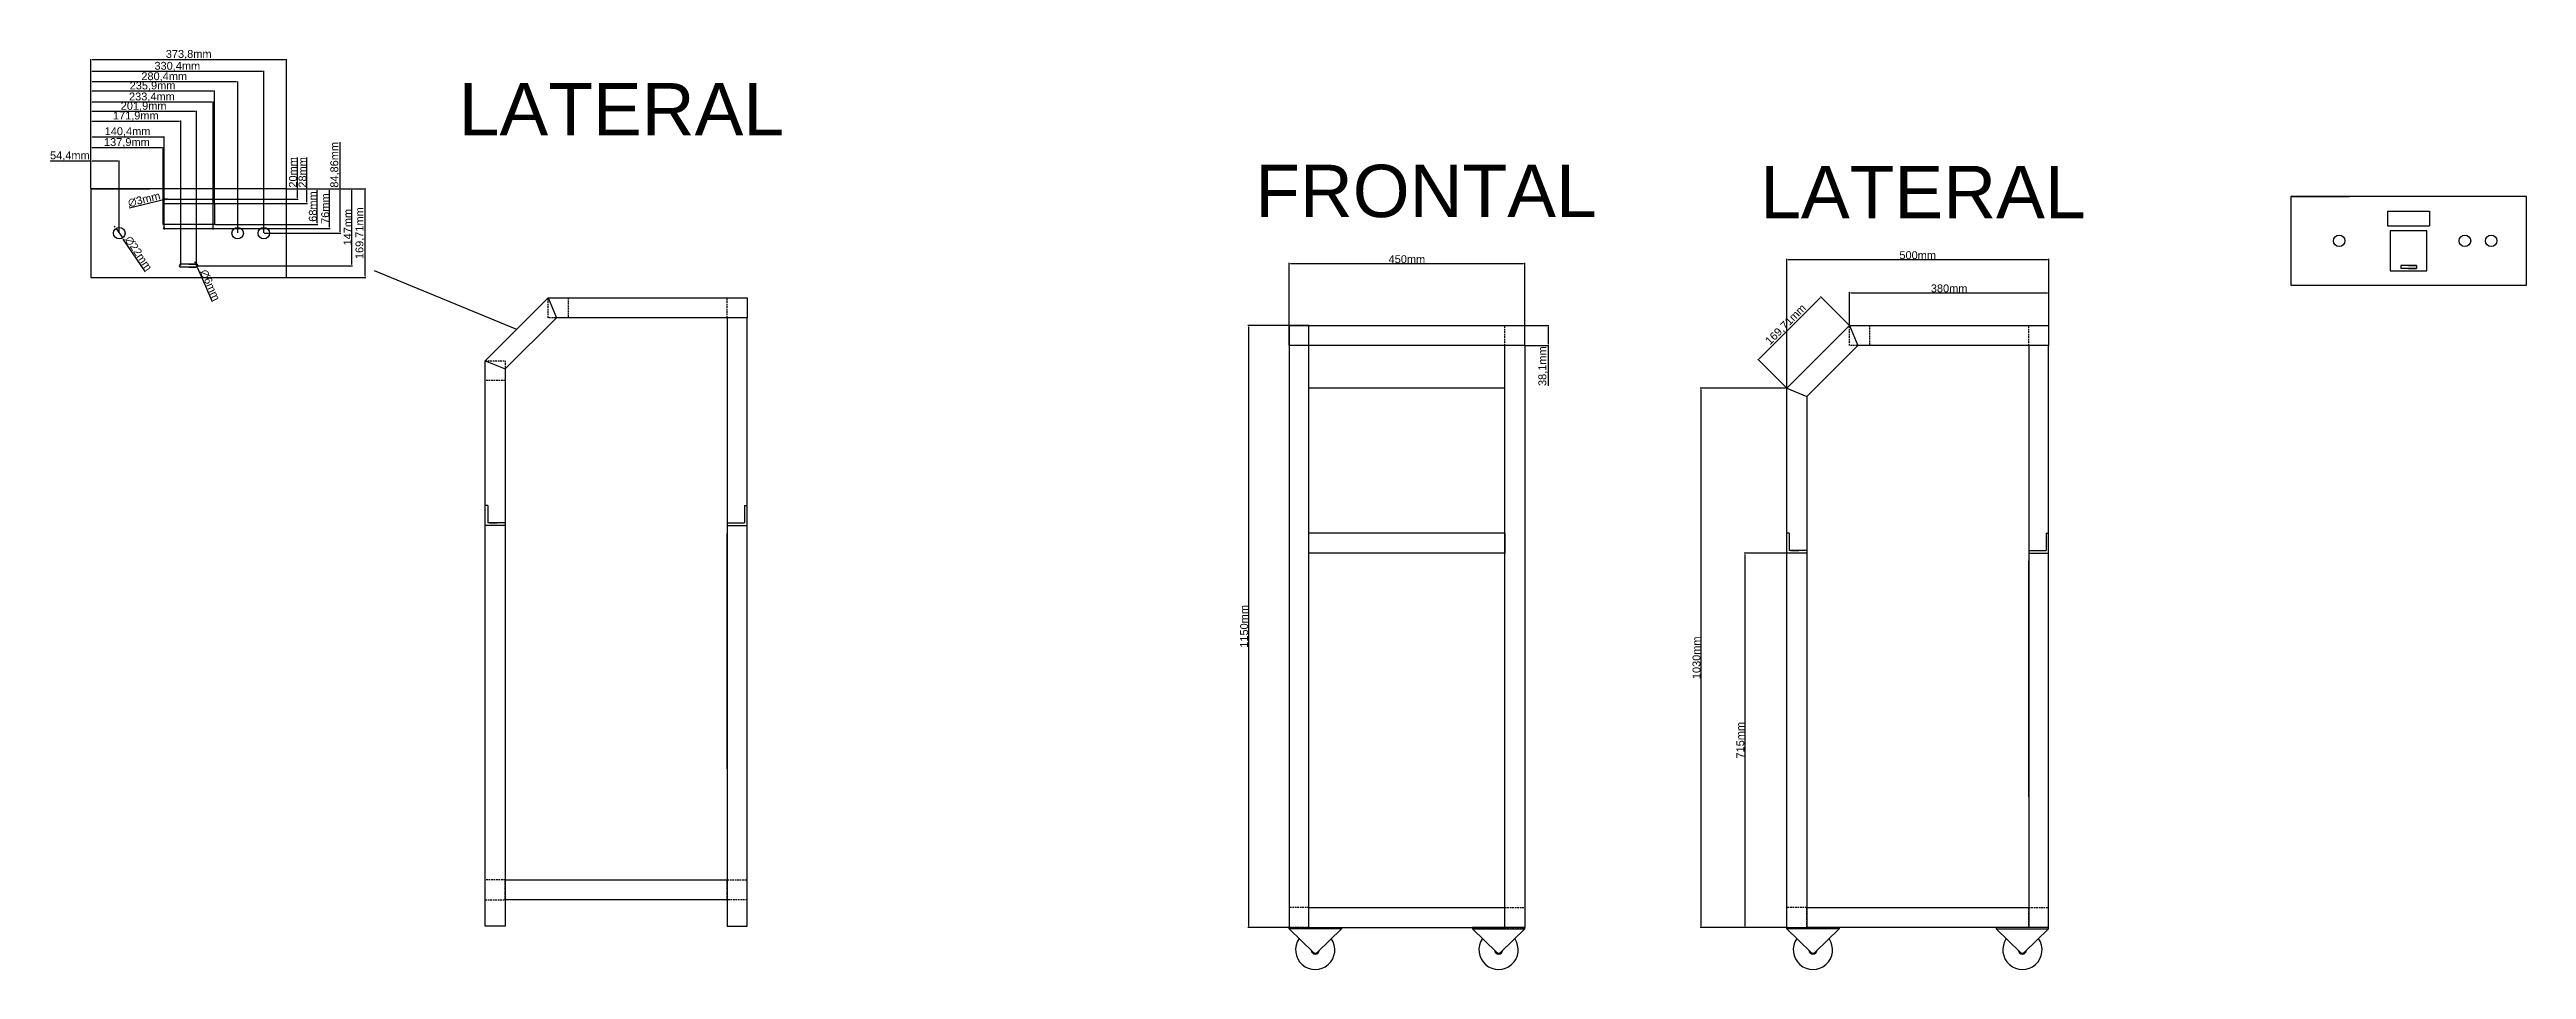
# Model space of a CAD drawing. Header units: centimetres. Extents: x 6534 to 31506, y 42826 to 109107.
# Drawn here: x 6534 to 11262, y 46654 to 48412 of the extents above; entities that cross this region are included whole.
import ezdxf

# ---------------------------------------------------------------- set-up
doc = ezdxf.new("R2010")
doc.units = ezdxf.units.CM
doc.header["$LTSCALE"] = 0.5
doc.linetypes.add('DASHED2', pattern=[9.525, 6.35, -3.175])
doc.styles.get("Standard").update_dxf_attribs({"font": 'arial.ttf'})
doc.dimstyles.new('ISO-25', dxfattribs={"dimtxt": 15, "dimasz": 2.5, "dimexe": 1.25, "dimexo": 0.625, "dimtad": 1, "dimtxsty": 'Standard', "dimcen": 2.5, "dimclrd": 1, "dimclre": 1, "dimadec": 0, "dimazin": 0, "dimtfac": 1, "dimtmove": 0, "dimatfit": 3, "dimfxl": 1, "dimarcsym": 0})

# ---------------------------------------------------------------- blocks, each defined once
blk = doc.blocks.new('*D152')
at = {"color": 1, "lineweight": -2, "transparency": 16777216}
for p, q in [((8899.1, 47884.9), (8821.1, 47884.9)), ((8822.3, 47882.4), (8822.3, 46737.4)), ((8899.1, 46734.9), (8821.1, 46734.9))]:
    blk.add_line(p, q, dxfattribs=at)
at = {"color": 1, "transparency": 16777216}
for points in [[(8821.9, 47882.4), (8822.8, 47882.4), (8822.3, 47884.9)], [(8821.9, 46737.4), (8822.8, 46737.4), (8822.3, 46734.9)]]:
    blk.add_solid(points, dxfattribs=at)
at = {"layer": 'Defpoints', "color": 0, "transparency": 16777216}
for p in [(8899.8, 47884.9), (8822.3, 46734.9), (8899.8, 46734.9)]:
    blk.add_point(p, dxfattribs=at)
at = {"color": 0, "transparency": 16777216, "insert": (8814.1, 47309.9), "char_height": 15, "attachment_point": 5, "rotation": 90}
blk.add_mtext('1150mm', dxfattribs=at)
blk = doc.blocks.new('*D153')
at = {"color": 1, "lineweight": -2, "transparency": 16777216}
for p, q in [((8899.8, 47885.5), (8899.8, 48004.3)), ((8902.3, 48003.1), (9347.3, 48003.1)), ((9349.8, 47885.5), (9349.8, 48004.3))]:
    blk.add_line(p, q, dxfattribs=at)
at = {"color": 1, "transparency": 16777216}
for points in [[(8902.3, 48003.5), (8902.3, 48002.7), (8899.8, 48003.1)], [(9347.3, 48003.5), (9347.3, 48002.7), (9349.8, 48003.1)]]:
    blk.add_solid(points, dxfattribs=at)
at = {"layer": 'Defpoints', "color": 0, "transparency": 16777216}
for p in [(9349.8, 48003.1), (8899.8, 47884.9), (9349.8, 47884.9)]:
    blk.add_point(p, dxfattribs=at)
at = {"color": 0, "transparency": 16777216, "insert": (9124.8, 48011.4), "char_height": 15, "attachment_point": 5}
blk.add_mtext('450mm', dxfattribs=at)
blk = doc.blocks.new('*D154')
at = {"color": 1, "lineweight": -2, "transparency": 16777216}
for p, q in [((9849.8, 47765.5), (9849.8, 48012)), ((9852.3, 48010.8), (10347.3, 48010.8)), ((10349.8, 47885.5), (10349.8, 48012))]:
    blk.add_line(p, q, dxfattribs=at)
at = {"color": 1, "transparency": 16777216}
for points in [[(9852.3, 48011.2), (9852.3, 48010.3), (9849.8, 48010.8)], [(10347.3, 48011.2), (10347.3, 48010.3), (10349.8, 48010.8)]]:
    blk.add_solid(points, dxfattribs=at)
at = {"layer": 'Defpoints', "color": 0, "transparency": 16777216}
for p in [(10349.8, 48010.8), (10349.8, 47884.9), (9849.8, 47764.9)]:
    blk.add_point(p, dxfattribs=at)
at = {"color": 0, "transparency": 16777216, "insert": (10099.8, 48019), "char_height": 15, "attachment_point": 5}
blk.add_mtext('500mm', dxfattribs=at)
blk = doc.blocks.new('*D157')
at = {"color": 1, "lineweight": -2, "transparency": 16777216}
for p, q in [((9350.4, 47884.9), (9395.6, 47884.9)), ((9350.4, 47846.8), (9395.6, 47846.8)), ((9394.4, 47882.4), (9394.4, 47849.3)), ((9394.4, 47846.8), (9394.4, 47769.6))]:
    blk.add_line(p, q, dxfattribs=at)
at = {"color": 1, "transparency": 16777216}
for points in [[(9394, 47882.4), (9394.8, 47882.4), (9394.4, 47884.9)], [(9394, 47849.3), (9394.8, 47849.3), (9394.4, 47846.8)]]:
    blk.add_solid(points, dxfattribs=at)
at = {"layer": 'Defpoints', "color": 0, "transparency": 16777216}
for p in [(9349.8, 47884.9), (9349.8, 47846.8), (9394.4, 47846.8)]:
    blk.add_point(p, dxfattribs=at)
at = {"color": 0, "transparency": 16777216, "insert": (9384.7, 47807), "char_height": 15, "attachment_point": 5, "rotation": 90}
blk.add_mtext('38,1mm', dxfattribs=at)
blk = doc.blocks.new('*D158')
at = {"color": 1, "lineweight": -2, "transparency": 16777216}
for p, q in [((9849.1, 47449.9), (9768.4, 47449.9)), ((9769.6, 47447.4), (9769.6, 46737.4)), ((9849.1, 46734.9), (9768.4, 46734.9))]:
    blk.add_line(p, q, dxfattribs=at)
at = {"color": 1, "transparency": 16777216}
for points in [[(9769.2, 47447.4), (9770, 47447.4), (9769.6, 47449.9)], [(9769.2, 46737.4), (9770, 46737.4), (9769.6, 46734.9)]]:
    blk.add_solid(points, dxfattribs=at)
at = {"layer": 'Defpoints', "color": 0, "transparency": 16777216}
for p in [(9849.8, 47449.9), (9769.6, 46734.9), (9849.8, 46734.9)]:
    blk.add_point(p, dxfattribs=at)
at = {"color": 0, "transparency": 16777216, "insert": (9761.3, 47092.4), "char_height": 15, "attachment_point": 5, "rotation": 90}
blk.add_mtext('715mm', dxfattribs=at)
blk = doc.blocks.new('*D200')
at = {"color": 1, "lineweight": -2, "transparency": 16777216}
for p, q in [((9849.1, 47764.9), (9684.6, 47764.9)), ((9685.9, 47762.4), (9685.9, 46737.4)), ((9849.1, 46734.9), (9684.6, 46734.9))]:
    blk.add_line(p, q, dxfattribs=at)
at = {"color": 1, "transparency": 16777216}
for points in [[(9685.5, 47762.4), (9686.3, 47762.4), (9685.9, 47764.9)], [(9685.5, 46737.4), (9686.3, 46737.4), (9685.9, 46734.9)]]:
    blk.add_solid(points, dxfattribs=at)
at = {"layer": 'Defpoints', "color": 0, "transparency": 16777216}
for p in [(9849.8, 47764.9), (9685.9, 46734.9), (9849.8, 46734.9)]:
    blk.add_point(p, dxfattribs=at)
at = {"color": 0, "transparency": 16777216, "insert": (9677.6, 47249.9), "char_height": 15, "attachment_point": 5, "rotation": 90}
blk.add_mtext('1030mm', dxfattribs=at)
blk = doc.blocks.new('*D201')
at = {"color": 1, "lineweight": -2, "transparency": 16777216}
for p, q in [((9969.8, 47885.5), (9969.8, 47948.6)), ((9972.3, 47947.3), (10347.3, 47947.3)), ((10349.8, 47885.5), (10349.8, 47948.6))]:
    blk.add_line(p, q, dxfattribs=at)
at = {"color": 1, "transparency": 16777216}
for points in [[(9972.3, 47947.7), (9972.3, 47946.9), (9969.8, 47947.3)], [(10347.3, 47947.7), (10347.3, 47946.9), (10349.8, 47947.3)]]:
    blk.add_solid(points, dxfattribs=at)
at = {"layer": 'Defpoints', "color": 0, "transparency": 16777216}
for p in [(10349.8, 47947.3), (9969.8, 47884.9), (10349.8, 47884.9)]:
    blk.add_point(p, dxfattribs=at)
at = {"color": 0, "transparency": 16777216, "insert": (10159.8, 47955.6), "char_height": 15, "attachment_point": 5}
blk.add_mtext('380mm', dxfattribs=at)
blk = doc.blocks.new('*D202')
at = {"color": 1, "lineweight": -2, "transparency": 16777216}
for p, q in [((9797.1, 47821.1), (9913.6, 47937.5)), ((9969.3, 47885.4), (9914.5, 47940.2)), ((9849.3, 47765.4), (9794.5, 47820.2))]:
    blk.add_line(p, q, dxfattribs=at)
at = {"color": 1, "transparency": 16777216}
for points in [[(9913.3, 47937.8), (9913.9, 47937.2), (9915.4, 47939.3)], [(9796.9, 47821.4), (9797.4, 47820.8), (9795.4, 47819.3)]]:
    blk.add_solid(points, dxfattribs=at)
at = {"layer": 'Defpoints', "color": 0, "transparency": 16777216}
for p in [(9915.4, 47939.3), (9969.8, 47884.9), (9849.8, 47764.9)]:
    blk.add_point(p, dxfattribs=at)
at = {"color": 0, "transparency": 16777216, "insert": (9848.6, 47886.1), "char_height": 15, "attachment_point": 5, "rotation": 45}
blk.add_mtext('169,71mm', dxfattribs=at)
blk = doc.blocks.new('*D403')
at = {"color": 1, "lineweight": -2, "transparency": 16777216}
for p, q in [((6612.6, 48198.8), (6535.4, 48198.8)), ((6612.6, 48146.6), (6612.6, 48200)), ((6664.5, 48198.8), (6615.1, 48198.8)), ((6667, 48061.8), (6667, 48200))]:
    blk.add_line(p, q, dxfattribs=at)
at = {"color": 1, "transparency": 16777216}
for points in [[(6615.1, 48199.2), (6615.1, 48198.3), (6612.6, 48198.8)], [(6664.5, 48199.2), (6664.5, 48198.3), (6667, 48198.8)]]:
    blk.add_solid(points, dxfattribs=at)
at = {"layer": 'Defpoints', "color": 0, "transparency": 16777216}
for p in [(6612.6, 48198.8), (6612.6, 48146), (6667, 48061.1)]:
    blk.add_point(p, dxfattribs=at)
at = {"color": 0, "transparency": 16777216, "insert": (6572.7, 48208.4), "char_height": 15, "attachment_point": 5}
blk.add_mtext('54,4mm', dxfattribs=at)
blk = doc.blocks.new('*D404')
at = {"color": 1, "lineweight": -2, "transparency": 16777216}
for p, q in [((6612.6, 48146.6), (6612.6, 48225.4)), ((6750.5, 48118.6), (6750.5, 48225.4)), ((6748, 48224.1), (6615.1, 48224.1))]:
    blk.add_line(p, q, dxfattribs=at)
at = {"color": 1, "transparency": 16777216}
for points in [[(6615.1, 48224.6), (6615.1, 48223.7), (6612.6, 48224.1)], [(6748, 48224.6), (6748, 48223.7), (6750.5, 48224.1)]]:
    blk.add_solid(points, dxfattribs=at)
at = {"layer": 'Defpoints', "color": 0, "transparency": 16777216}
for p in [(6612.6, 48224.1), (6612.6, 48146), (6750.5, 48118)]:
    blk.add_point(p, dxfattribs=at)
at = {"color": 0, "transparency": 16777216, "insert": (6681.5, 48233.8), "char_height": 15, "attachment_point": 5}
blk.add_mtext('137,9mm', dxfattribs=at)
blk = doc.blocks.new('*D405')
at = {"color": 1, "lineweight": -2, "transparency": 16777216}
for p, q in [((6612.6, 48146.6), (6612.6, 48246.1)), ((6750.5, 48244.8), (6615.1, 48244.8)), ((6753, 48070.6), (6753, 48246.1))]:
    blk.add_line(p, q, dxfattribs=at)
at = {"color": 1, "transparency": 16777216}
for points in [[(6615.1, 48245.2), (6615.1, 48244.4), (6612.6, 48244.8)], [(6750.5, 48245.2), (6750.5, 48244.4), (6753, 48244.8)]]:
    blk.add_solid(points, dxfattribs=at)
at = {"layer": 'Defpoints', "color": 0, "transparency": 16777216}
for p in [(6612.6, 48244.8), (6612.6, 48146), (6753, 48070)]:
    blk.add_point(p, dxfattribs=at)
at = {"color": 0, "transparency": 16777216, "insert": (6682.8, 48254.5), "char_height": 15, "attachment_point": 5}
blk.add_mtext('140,4mm', dxfattribs=at)
blk = doc.blocks.new('*D406')
at = {"color": 1, "lineweight": -2, "transparency": 16777216}
for p, q in [((6612.6, 48146.6), (6612.6, 48276.1)), ((6782, 48274.8), (6615.1, 48274.8)), ((6784.5, 47999.6), (6784.5, 48276.1))]:
    blk.add_line(p, q, dxfattribs=at)
at = {"color": 1, "transparency": 16777216}
for points in [[(6615.1, 48275.3), (6615.1, 48274.4), (6612.6, 48274.8)], [(6782, 48275.3), (6782, 48274.4), (6784.5, 48274.8)]]:
    blk.add_solid(points, dxfattribs=at)
at = {"layer": 'Defpoints', "color": 0, "transparency": 16777216}
for p in [(6612.6, 48274.8), (6612.6, 48146), (6784.5, 47999)]:
    blk.add_point(p, dxfattribs=at)
at = {"color": 0, "transparency": 16777216, "insert": (6698.5, 48284.5), "char_height": 15, "attachment_point": 5}
blk.add_mtext('171,9mm', dxfattribs=at)
blk = doc.blocks.new('*D407')
at = {"color": 1, "lineweight": -2, "transparency": 16777216}
for p, q in [((6612.6, 48146.6), (6612.6, 48294.6)), ((6812, 48293.4), (6615.1, 48293.4)), ((6814.5, 47999.6), (6814.5, 48294.6))]:
    blk.add_line(p, q, dxfattribs=at)
at = {"color": 1, "transparency": 16777216}
for points in [[(6615.1, 48293.8), (6615.1, 48293), (6612.6, 48293.4)], [(6812, 48293.8), (6812, 48293), (6814.5, 48293.4)]]:
    blk.add_solid(points, dxfattribs=at)
at = {"layer": 'Defpoints', "color": 0, "transparency": 16777216}
for p in [(6612.6, 48293.4), (6612.6, 48146), (6814.5, 47999)]:
    blk.add_point(p, dxfattribs=at)
at = {"color": 0, "transparency": 16777216, "insert": (6713.5, 48303), "char_height": 15, "attachment_point": 5}
blk.add_mtext('201,9mm', dxfattribs=at)
blk = doc.blocks.new('*D408')
at = {"color": 1, "lineweight": -2, "transparency": 16777216}
for p, q in [((6612.6, 48146.6), (6612.6, 48312.5)), ((6843.5, 48311.3), (6615.1, 48311.3)), ((6846, 48070.6), (6846, 48312.5))]:
    blk.add_line(p, q, dxfattribs=at)
at = {"color": 1, "transparency": 16777216}
for points in [[(6615.1, 48311.7), (6615.1, 48310.9), (6612.6, 48311.3)], [(6843.5, 48311.7), (6843.5, 48310.9), (6846, 48311.3)]]:
    blk.add_solid(points, dxfattribs=at)
at = {"layer": 'Defpoints', "color": 0, "transparency": 16777216}
for p in [(6612.6, 48311.3), (6612.6, 48146), (6846, 48070)]:
    blk.add_point(p, dxfattribs=at)
at = {"color": 0, "transparency": 16777216, "insert": (6729.3, 48320.9), "char_height": 15, "attachment_point": 5}
blk.add_mtext('233,4mm', dxfattribs=at)
blk = doc.blocks.new('*D409')
at = {"color": 1, "lineweight": -2, "transparency": 16777216}
for p, q in [((6612.6, 48146.6), (6612.6, 48333.5)), ((6846, 48332.3), (6615.1, 48332.3)), ((6848.5, 48118.6), (6848.5, 48333.5))]:
    blk.add_line(p, q, dxfattribs=at)
at = {"color": 1, "transparency": 16777216}
for points in [[(6615.1, 48332.7), (6615.1, 48331.9), (6612.6, 48332.3)], [(6846, 48332.7), (6846, 48331.9), (6848.5, 48332.3)]]:
    blk.add_solid(points, dxfattribs=at)
at = {"layer": 'Defpoints', "color": 0, "transparency": 16777216}
for p in [(6612.6, 48332.3), (6612.6, 48146), (6848.5, 48118)]:
    blk.add_point(p, dxfattribs=at)
at = {"color": 0, "transparency": 16777216, "insert": (6730.5, 48341.9), "char_height": 15, "attachment_point": 5}
blk.add_mtext('235,9mm', dxfattribs=at)
blk = doc.blocks.new('*D410')
at = {"color": 1, "lineweight": -2, "transparency": 16777216}
for p, q in [((6612.6, 48146.6), (6612.6, 48351.2)), ((6890.5, 48350), (6615.1, 48350)), ((6893, 48061.8), (6893, 48351.2))]:
    blk.add_line(p, q, dxfattribs=at)
at = {"color": 1, "transparency": 16777216}
for points in [[(6615.1, 48350.4), (6615.1, 48349.6), (6612.6, 48350)], [(6890.5, 48350.4), (6890.5, 48349.6), (6893, 48350)]]:
    blk.add_solid(points, dxfattribs=at)
at = {"layer": 'Defpoints', "color": 0, "transparency": 16777216}
for p in [(6612.6, 48350), (6612.6, 48146), (6893, 48061.1)]:
    blk.add_point(p, dxfattribs=at)
at = {"color": 0, "transparency": 16777216, "insert": (6752.8, 48359.6), "char_height": 15, "attachment_point": 5}
blk.add_mtext('280,4mm', dxfattribs=at)
blk = doc.blocks.new('*D411')
at = {"color": 1, "lineweight": -2, "transparency": 16777216}
for p, q in [((6612.6, 48146.6), (6612.6, 48371.2)), ((6940.5, 48369.9), (6615.1, 48369.9)), ((6943, 48061.8), (6943, 48371.2))]:
    blk.add_line(p, q, dxfattribs=at)
at = {"color": 1, "transparency": 16777216}
for points in [[(6615.1, 48370.3), (6615.1, 48369.5), (6612.6, 48369.9)], [(6940.5, 48370.3), (6940.5, 48369.5), (6943, 48369.9)]]:
    blk.add_solid(points, dxfattribs=at)
at = {"layer": 'Defpoints', "color": 0, "transparency": 16777216}
for p in [(6612.6, 48369.9), (6612.6, 48146), (6943, 48061.1)]:
    blk.add_point(p, dxfattribs=at)
at = {"color": 0, "transparency": 16777216, "insert": (6777.8, 48379.5), "char_height": 15, "attachment_point": 5}
blk.add_mtext('330,4mm', dxfattribs=at)
blk = doc.blocks.new('*D401')
at = {"color": 1, "lineweight": -2, "transparency": 16777216}
for p, q in [((6612.6, 48146.6), (6612.6, 48393.8)), ((6983.9, 48392.6), (6615.1, 48392.6)), ((6986.4, 48146.6), (6986.4, 48393.8))]:
    blk.add_line(p, q, dxfattribs=at)
at = {"color": 1, "transparency": 16777216}
for points in [[(6615.1, 48393), (6615.1, 48392.1), (6612.6, 48392.6)], [(6983.9, 48393), (6983.9, 48392.1), (6986.4, 48392.6)]]:
    blk.add_solid(points, dxfattribs=at)
at = {"layer": 'Defpoints', "color": 0, "transparency": 16777216}
for p in [(6612.6, 48392.6), (6612.6, 48146), (6986.4, 48146)]:
    blk.add_point(p, dxfattribs=at)
at = {"color": 0, "transparency": 16777216, "insert": (6799.5, 48402.2), "char_height": 15, "attachment_point": 5}
blk.add_mtext('373,8mm', dxfattribs=at)
blk = doc.blocks.new('*D412')
at = {"color": 1, "lineweight": -2, "transparency": 16777216}
for p, q in [((7007, 48146), (7007, 48206)), ((6987, 48146), (7008.2, 48146)), ((7007, 48128.5), (7007, 48143.5)), ((6753.6, 48126), (7008.2, 48126))]:
    blk.add_line(p, q, dxfattribs=at)
at = {"color": 1, "transparency": 16777216}
for points in [[(7006.5, 48143.5), (7007.4, 48143.5), (7007, 48146)], [(7006.5, 48128.5), (7007.4, 48128.5), (7007, 48126)]]:
    blk.add_solid(points, dxfattribs=at)
at = {"layer": 'Defpoints', "color": 0, "transparency": 16777216}
for p in [(6986.4, 48146), (7007, 48146), (6753, 48126)]:
    blk.add_point(p, dxfattribs=at)
at = {"color": 0, "transparency": 16777216, "insert": (6998.7, 48177.3), "char_height": 15, "attachment_point": 5, "rotation": 90}
blk.add_mtext('20mm', dxfattribs=at)
blk = doc.blocks.new('*D413')
at = {"color": 1, "lineweight": -2, "transparency": 16777216}
for p, q in [((7025.2, 48146), (7025.2, 48206)), ((6987, 48146), (7026.5, 48146)), ((7025.2, 48120.5), (7025.2, 48143.5)), ((6849.1, 48118), (7026.5, 48118))]:
    blk.add_line(p, q, dxfattribs=at)
at = {"color": 1, "transparency": 16777216}
for points in [[(7024.8, 48143.5), (7025.6, 48143.5), (7025.2, 48146)], [(7024.8, 48120.5), (7025.6, 48120.5), (7025.2, 48118)]]:
    blk.add_solid(points, dxfattribs=at)
at = {"layer": 'Defpoints', "color": 0, "transparency": 16777216}
for p in [(6986.4, 48146), (7025.2, 48146), (6848.5, 48118)]:
    blk.add_point(p, dxfattribs=at)
at = {"color": 0, "transparency": 16777216, "insert": (7016.9, 48177.3), "char_height": 15, "attachment_point": 5, "rotation": 90}
blk.add_mtext('28mm', dxfattribs=at)
blk = doc.blocks.new('*D414')
at = {"color": 1, "lineweight": -2, "transparency": 16777216}
for p, q in [((6987, 48146), (7046, 48146)), ((7044.8, 48080.5), (7044.8, 48143.5)), ((6849.1, 48078), (7046, 48078))]:
    blk.add_line(p, q, dxfattribs=at)
at = {"color": 1, "transparency": 16777216}
for points in [[(7044.4, 48143.5), (7045.2, 48143.5), (7044.8, 48146)], [(7044.4, 48080.5), (7045.2, 48080.5), (7044.8, 48078)]]:
    blk.add_solid(points, dxfattribs=at)
at = {"layer": 'Defpoints', "color": 0, "transparency": 16777216}
for p in [(6986.4, 48146), (7044.8, 48146), (6848.5, 48078)]:
    blk.add_point(p, dxfattribs=at)
at = {"color": 0, "transparency": 16777216, "insert": (7036.5, 48112), "char_height": 15, "attachment_point": 5, "rotation": 90}
blk.add_mtext('68mm', dxfattribs=at)
blk = doc.blocks.new('*D402')
at = {"color": 1, "lineweight": -2, "transparency": 16777216}
for p, q in [((7025.1, 48146), (7069.6, 48146)), ((7068.4, 48072.5), (7068.4, 48143.5)), ((6753.6, 48070), (7069.6, 48070))]:
    blk.add_line(p, q, dxfattribs=at)
at = {"color": 1, "transparency": 16777216}
for points in [[(7068, 48143.5), (7068.8, 48143.5), (7068.4, 48146)], [(7068, 48072.5), (7068.8, 48072.5), (7068.4, 48070)]]:
    blk.add_solid(points, dxfattribs=at)
at = {"layer": 'Defpoints', "color": 0, "transparency": 16777216}
for p in [(7024.5, 48146), (7068.4, 48146), (6753, 48070)]:
    blk.add_point(p, dxfattribs=at)
at = {"color": 0, "transparency": 16777216, "insert": (7060.1, 48108), "char_height": 15, "attachment_point": 5, "rotation": 90}
blk.add_mtext('76mm', dxfattribs=at)
blk = doc.blocks.new('*D415')
at = {"color": 1, "lineweight": -2, "transparency": 16777216}
for p, q in [((7088.4, 48146), (7088.4, 48234.9)), ((6987, 48146), (7089.6, 48146)), ((7088.4, 48063.6), (7088.4, 48143.5)), ((6943.6, 48061.1), (7089.6, 48061.1))]:
    blk.add_line(p, q, dxfattribs=at)
at = {"color": 1, "transparency": 16777216}
for points in [[(7088, 48143.5), (7088.8, 48143.5), (7088.4, 48146)], [(7088, 48063.6), (7088.8, 48063.6), (7088.4, 48061.1)]]:
    blk.add_solid(points, dxfattribs=at)
at = {"layer": 'Defpoints', "color": 0, "transparency": 16777216}
for p in [(6986.4, 48146), (7088.4, 48146), (6943, 48061.1)]:
    blk.add_point(p, dxfattribs=at)
at = {"color": 0, "transparency": 16777216, "insert": (7078.8, 48191.7), "char_height": 15, "attachment_point": 5, "rotation": 90}
blk.add_mtext('84,86mm', dxfattribs=at)
blk = doc.blocks.new('*D416')
at = {"color": 1, "lineweight": -2, "transparency": 16777216}
for p, q in [((6987, 48146), (7112.3, 48146)), ((7111.1, 48001.5), (7111.1, 48143.5)), ((6815.1, 47999), (7112.3, 47999))]:
    blk.add_line(p, q, dxfattribs=at)
at = {"color": 1, "transparency": 16777216}
for points in [[(7110.7, 48143.5), (7111.5, 48143.5), (7111.1, 48146)], [(7110.7, 48001.5), (7111.5, 48001.5), (7111.1, 47999)]]:
    blk.add_solid(points, dxfattribs=at)
at = {"layer": 'Defpoints', "color": 0, "transparency": 16777216}
for p in [(6986.4, 48146), (7111.1, 48146), (6814.5, 47999)]:
    blk.add_point(p, dxfattribs=at)
at = {"color": 0, "transparency": 16777216, "insert": (7102.9, 48072.5), "char_height": 15, "attachment_point": 5, "rotation": 90}
blk.add_mtext('147mm', dxfattribs=at)
blk = doc.blocks.new('*D417')
at = {"color": 1, "lineweight": -2, "transparency": 16777216}
for p, q in [((6659.4, 48072.3), (6658, 48074.4)), ((6660.8, 48070.3), (6673.2, 48052)), ((6717.2, 47987), (6674.6, 48050))]:
    blk.add_line(p, q, dxfattribs=at)
at = {"color": 1, "transparency": 16777216}
for points in [[(6659.8, 48072.6), (6659.1, 48072.1), (6660.8, 48070.3)], [(6674.9, 48050.2), (6674.2, 48049.7), (6673.2, 48052)]]:
    blk.add_solid(points, dxfattribs=at)
at = {"layer": 'Defpoints', "color": 0, "transparency": 16777216}
for p in [(6660.8, 48070.3), (6673.2, 48052)]:
    blk.add_point(p, dxfattribs=at)
at = {"color": 0, "transparency": 16777216, "insert": (6703.8, 48022.3), "char_height": 15, "attachment_point": 5, "rotation": 304.094}
blk.add_mtext('∅22mm', dxfattribs=at)
blk = doc.blocks.new('*D418')
at = {"color": 1, "lineweight": -2, "transparency": 16777216}
for p, q in [((6812.3, 48004), (6811.2, 48006.3)), ((6813.3, 48001.8), (6815.7, 47996.3)), ((6845, 47929.9), (6816.7, 47994))]:
    blk.add_line(p, q, dxfattribs=at)
at = {"color": 1, "transparency": 16777216}
for points in [[(6812.6, 48004.2), (6811.9, 48003.9), (6813.3, 48001.8)], [(6817.1, 47994.1), (6816.3, 47993.8), (6815.7, 47996.3)]]:
    blk.add_solid(points, dxfattribs=at)
at = {"layer": 'Defpoints', "color": 0, "transparency": 16777216}
for p in [(6813.3, 48001.8), (6815.7, 47996.3)]:
    blk.add_point(p, dxfattribs=at)
at = {"color": 0, "transparency": 16777216, "insert": (6840.5, 47961.8), "char_height": 15, "attachment_point": 5, "rotation": 293.8633}
blk.add_mtext('∅6mm', dxfattribs=at)
blk = doc.blocks.new('*D419')
at = {"color": 1, "lineweight": -2, "transparency": 16777216}
for p, q in [((6686.5, 48109.8), (6749.1, 48125.1)), ((6754.4, 48126.4), (6751.5, 48125.7)), ((6756.9, 48127), (6759.3, 48127.5))]:
    blk.add_line(p, q, dxfattribs=at)
at = {"color": 1, "transparency": 16777216}
for points in [[(6749, 48125.5), (6749.2, 48124.7), (6751.5, 48125.7)], [(6756.8, 48127.4), (6757, 48126.6), (6754.4, 48126.4)]]:
    blk.add_solid(points, dxfattribs=at)
at = {"layer": 'Defpoints', "color": 0, "transparency": 16777216}
for p in [(6751.5, 48125.7), (6754.4, 48126.4)]:
    blk.add_point(p, dxfattribs=at)
at = {"color": 0, "transparency": 16777216, "insert": (6714.5, 48125.6), "char_height": 15, "attachment_point": 5, "rotation": 13.7198}
blk.add_mtext('∅3mm', dxfattribs=at)
blk = doc.blocks.new('*D420')
at = {"color": 1, "lineweight": -2, "transparency": 16777216}
for p, q in [((6987, 48146), (7137.7, 48146)), ((7136.5, 47978.8), (7136.5, 48143.5)), ((6987, 47976.3), (7137.7, 47976.3))]:
    blk.add_line(p, q, dxfattribs=at)
at = {"color": 1, "transparency": 16777216}
for points in [[(7136, 48143.5), (7136.9, 48143.5), (7136.5, 48146)], [(7136, 47978.8), (7136.9, 47978.8), (7136.5, 47976.3)]]:
    blk.add_solid(points, dxfattribs=at)
at = {"layer": 'Defpoints', "color": 0, "transparency": 16777216}
for p in [(6986.4, 48146), (7136.5, 48146), (6986.4, 47976.3)]:
    blk.add_point(p, dxfattribs=at)
at = {"color": 0, "transparency": 16777216, "insert": (7126.8, 48061.1), "char_height": 15, "attachment_point": 5, "rotation": 90}
blk.add_mtext('169,71mm', dxfattribs=at)

msp = doc.modelspace()

# ---------------------------------------------------------------- linework, layer by layer
for p, q in [((6612.584, 48146.002), (6612.584, 47976.292)), ((6986.384, 48146.002), (6612.584, 48146.002)), ((6837.584, 48146.002), (6612.584, 48146.002)), ((6612.584, 48146.002), (6725.084, 48146.002)), ((6986.384, 47976.292), (6986.384, 48146.002)), ((10811.8, 48131.337), (10811.8, 47961.627)), ((11261.8, 48131.337), (10811.8, 48131.337)), ((11036.8, 48131.337), (10811.8, 48131.337)), ((10811.8, 48131.337), (10924.3, 48131.337)), ((11261.8, 47961.627), (11261.8, 48131.337)), ((6750.484, 48118.007), (6848.484, 48118.007)), ((6750.484, 48078.007), (6750.484, 48118.007)), ((6848.484, 48118.007), (6848.484, 48078.007)), ((10996.8, 48103.482), (11076.8, 48103.482)), ((10996.8, 48103.482), (10996.8, 48075.482)), ((11076.8, 48103.482), (11076.8, 48075.482)), ((6848.484, 48078.007), (6750.484, 48078.007)), ((10996.8, 48075.482), (11076.8, 48075.482)), ((11001.8, 48065.482), (11001.8, 47989.482)), ((11071.8, 48065.482), (11001.8, 48065.482)), ((11071.8, 47989.482), (11071.8, 48065.482)), ((6799.484, 48002.007), (6784.484, 48002.007)), ((6799.484, 48002.007), (6784.484, 48002.007)), ((6799.484, 47996.007), (6784.484, 47996.007)), ((6799.484, 47996.007), (6784.484, 47996.007)), ((6799.484, 48002.007), (6814.484, 48002.007)), ((6814.484, 48002.007), (6799.484, 48002.007)), ((6799.484, 48002.007), (6814.484, 48002.007)), ((6814.484, 48002.007), (6799.484, 48002.007)), ((6799.484, 47996.007), (6814.484, 47996.007)), ((6814.484, 47996.007), (6799.484, 47996.007)), ((6799.484, 47996.007), (6814.484, 47996.007)), ((6814.484, 47996.007), (6799.484, 47996.007)), ((7153.795, 47989.928), (7425.478, 47877.526)), ((11001.8, 47989.482), (11071.8, 47989.482)), ((11036.8, 47999.482), (11021.8, 47999.482)), ((11021.8, 47999.482), (11021.8, 47993.482)), ((11036.8, 47993.482), (11021.8, 47993.482)), ((11036.8, 47999.482), (11051.8, 47999.482)), ((11051.8, 47999.482), (11036.8, 47999.482)), ((11036.8, 47993.482), (11051.8, 47993.482)), ((11051.8, 47993.482), (11036.8, 47993.482)), ((11051.8, 47999.482), (11051.8, 47993.482)), ((6612.584, 47976.292), (6986.384, 47976.292)), ((10811.8, 47961.627), (11261.8, 47961.627)), ((7365.478, 47817.526), (7485.478, 47937.526)), ((7403.578, 47801.744), (7501.26, 47899.426)), ((7485.478, 47937.526), (7865.478, 47937.526)), ((7485.478, 47937.526), (7501.26, 47899.426)), ((7865.478, 47899.426), (7501.26, 47899.426)), ((7865.478, 47899.426), (7827.378, 47899.426)), ((7827.378, 47899.426), (7827.378, 46737.526)), ((7865.478, 47937.526), (7865.478, 47899.426)), ((7865.478, 46737.526), (7865.478, 47899.426)), ((8937.868, 47884.919), (8899.768, 47884.919)), ((8899.768, 47884.919), (9349.768, 47884.919)), ((8899.768, 47846.819), (8899.768, 47884.919)), ((8899.768, 47884.919), (8899.768, 46734.919)), ((9349.768, 47846.819), (8899.768, 47846.819)), ((8937.868, 46734.919), (8937.868, 47884.919)), ((9311.668, 47846.819), (9271.668, 47846.819)), ((9311.668, 47884.919), (9349.768, 47884.919)), ((9311.668, 46734.919), (9311.668, 47846.819)), ((9349.768, 47846.819), (9349.768, 47884.919)), ((9349.768, 47846.819), (9349.768, 46734.919)), ((9849.768, 47764.919), (9969.768, 47884.919)), ((9887.868, 47749.138), (9985.55, 47846.819)), ((9969.768, 47884.919), (10349.768, 47884.919)), ((9969.768, 47884.919), (9985.55, 47846.819)), ((10349.768, 47846.819), (9985.55, 47846.819)), ((10349.768, 47846.819), (10311.668, 47846.819)), ((10311.668, 47846.819), (10311.668, 46734.919)), ((10349.768, 47884.919), (10349.768, 47846.819)), ((10349.768, 46734.919), (10349.768, 47846.819)), ((7365.478, 46737.526), (7365.478, 47817.526)), ((7365.478, 47817.526), (7403.578, 47801.744)), ((7403.578, 47801.744), (7403.578, 46737.526)), ((9311.668, 47764.919), (8937.868, 47764.919)), ((9849.768, 46734.919), (9849.768, 47764.919)), ((9849.768, 47764.919), (9887.868, 47749.138)), ((9887.868, 47749.138), (9887.868, 46734.919)), ((7370.478, 47540.626), (7365.478, 47540.626)), ((7370.478, 47540.626), (7370.478, 47507.526)), ((7370.478, 47532.926), (7370.478, 47507.526)), ((7860.478, 47540.626), (7860.478, 47507.526)), ((7860.478, 47540.626), (7865.478, 47540.626)), ((7860.478, 47532.926), (7860.478, 47507.526)), ((7865.478, 47510.926), (7865.478, 47532.926)), ((7403.578, 47502.526), (7365.478, 47502.526)), ((7403.578, 47507.526), (7370.478, 47507.526)), ((7373.578, 47507.526), (7388.578, 47507.526)), ((7403.578, 47507.526), (7403.578, 47502.526)), ((7827.378, 47507.526), (7860.478, 47507.526)), ((7827.378, 47502.526), (7865.478, 47502.526)), ((7827.378, 47037.526), (7827.378, 47487.526)), ((7865.478, 47487.526), (7865.478, 47509.526)), ((9311.668, 47488.019), (8937.868, 47488.019)), ((9311.668, 47488.019), (9311.668, 47449.919)), ((9854.768, 47488.019), (9849.768, 47488.019)), ((9854.768, 47488.019), (9854.768, 47454.919)), ((9854.768, 47480.319), (9854.768, 47454.919)), ((10344.768, 47488.019), (10344.768, 47454.919)), ((10344.768, 47488.019), (10349.768, 47488.019)), ((10344.768, 47480.319), (10344.768, 47454.919)), ((10349.768, 47458.319), (10349.768, 47480.319)), ((9311.668, 47449.919), (8937.868, 47449.919)), ((9887.868, 47449.919), (9849.768, 47449.919)), ((9887.868, 47454.919), (9854.768, 47454.919)), ((9857.868, 47454.919), (9872.868, 47454.919)), ((9887.868, 47454.919), (9887.868, 47449.919)), ((10311.668, 47454.919), (10344.768, 47454.919)), ((10311.668, 47449.919), (10349.768, 47449.919)), ((10311.668, 46984.919), (10311.668, 47434.919)), ((10349.768, 47434.919), (10349.768, 47456.919)), ((7403.578, 46825.626), (7827.378, 46825.626)), ((7827.378, 46787.526), (7403.578, 46787.526)), ((8937.868, 46773.019), (9311.668, 46773.019)), ((9887.868, 46773.019), (10311.668, 46773.019)), ((7403.578, 46737.526), (7365.478, 46737.526)), ((7827.378, 46737.526), (7865.478, 46737.526)), ((8899.768, 46734.919), (8999.768, 46734.919)), ((8899.768, 46731.919), (8899.768, 46734.919)), ((8999.768, 46731.919), (8899.768, 46731.919)), ((8899.768, 46731.919), (8945.597, 46687.606)), ((8937.868, 46734.919), (9311.668, 46734.919)), ((8999.768, 46731.919), (8953.939, 46687.606)), ((8999.768, 46734.919), (8999.768, 46731.919)), ((9349.768, 46734.919), (9249.768, 46734.919)), ((9249.768, 46734.919), (9249.768, 46731.919)), ((9249.768, 46731.919), (9349.768, 46731.919)), ((9249.768, 46731.919), (9295.597, 46687.606)), ((9349.768, 46731.919), (9303.939, 46687.606)), ((9349.768, 46731.919), (9349.768, 46734.919)), ((9849.768, 46734.919), (9949.768, 46734.919)), ((9849.768, 46731.919), (9849.768, 46734.919)), ((9949.768, 46731.919), (9849.768, 46731.919)), ((9849.768, 46731.919), (9895.597, 46687.606)), ((10311.668, 46734.919), (9887.868, 46734.919)), ((9949.768, 46731.919), (9903.939, 46687.606)), ((9949.768, 46734.919), (9949.768, 46731.919)), ((10349.768, 46734.919), (10249.768, 46734.919)), ((10249.768, 46734.919), (10249.768, 46731.919)), ((10249.768, 46731.919), (10349.768, 46731.919)), ((10249.768, 46731.919), (10295.597, 46687.606)), ((10349.768, 46731.919), (10303.939, 46687.606)), ((10349.768, 46731.919), (10349.768, 46734.919))]:
    msp.add_line(p, q)
at = {"linetype": 'DASHED2'}
for p, q in [((7485.478, 47937.526), (7523.578, 47937.526)), ((7485.478, 47899.426), (7485.478, 47937.526)), ((7523.578, 47899.426), (7485.478, 47899.426)), ((7523.578, 47937.526), (7523.578, 47899.426)), ((7827.378, 47899.426), (7827.378, 47937.526)), ((8937.868, 47846.819), (8937.868, 47884.919)), ((9311.668, 47846.819), (9311.668, 47884.919)), ((9969.768, 47884.919), (10007.868, 47884.919)), ((9969.768, 47846.819), (9969.768, 47884.919)), ((10007.868, 47846.819), (9969.768, 47846.819)), ((10007.868, 47884.919), (10007.868, 47846.819)), ((10311.668, 47846.819), (10311.668, 47884.919)), ((7365.478, 47817.526), (7403.578, 47817.526)), ((7365.478, 47779.426), (7365.478, 47817.526)), ((7403.578, 47817.526), (7403.578, 47779.426)), ((7403.578, 47779.426), (7365.478, 47779.426)), ((7403.578, 46825.626), (7365.478, 46825.626)), ((7403.578, 46787.526), (7403.578, 46825.626)), ((7827.378, 46787.526), (7827.378, 46825.626)), ((7827.378, 46825.626), (7865.478, 46825.626)), ((7827.378, 46825.626), (7827.378, 46787.526)), ((7365.478, 46787.526), (7403.578, 46787.526)), ((7865.478, 46787.526), (7827.378, 46787.526)), ((8937.868, 46773.019), (8899.768, 46773.019)), ((9311.668, 46773.019), (9349.768, 46773.019)), ((9887.868, 46773.019), (9849.768, 46773.019)), ((9887.868, 46734.919), (9887.868, 46773.019)), ((10311.668, 46734.919), (10311.668, 46773.019)), ((10311.668, 46773.019), (10349.768, 46773.019)), ((10311.668, 46773.019), (10311.668, 46734.919)), ((8937.868, 46734.919), (8899.768, 46734.919)), ((9311.668, 46734.919), (9349.768, 46734.919)), ((9311.668, 46734.919), (9349.768, 46734.919))]:
    msp.add_line(p, q, dxfattribs=at)
for centre, radius in [((6752.984, 48126.007), 1.5), ((6845.984, 48126.007), 1.5), ((6666.984, 48061.147), 11), ((6752.984, 48070.007), 1.5), ((6845.984, 48070.007), 1.5), ((6892.984, 48061.147), 11), ((6942.984, 48061.147), 11), ((10904.3, 48046.482), 11), ((11144.3, 48046.482), 11), ((11194.3, 48046.482), 11)]:
    msp.add_circle(centre, radius)
for centre, radius, start, end in [((6784.484, 47999.007), 3, 90, 270), ((6814.484, 47999.007), 3, 270, 90), ((8949.768, 46691.919), 37.5, 145.170341, 34.829659), ((9299.768, 46691.919), 37.5, 145.170341, 34.829659), ((9899.768, 46691.919), 37.5, 145.170341, 34.829659), ((10299.768, 46691.919), 37.5, 145.170341, 34.829659), ((8949.768, 46691.919), 8, 184.553823, 355.446177), ((8949.768, 46691.919), 6, 225.963445, 314.036555), ((9299.768, 46691.919), 8, 184.553823, 355.446177), ((9299.768, 46691.919), 6, 225.963445, 314.036555), ((9899.768, 46691.919), 8, 184.553823, 355.446177), ((9899.768, 46691.919), 6, 225.963445, 314.036555), ((10299.768, 46691.919), 8, 184.553823, 355.446177), ((10299.768, 46691.919), 6, 225.963445, 314.036555)]:
    msp.add_arc(centre, radius, start, end)

# ---------------------------------------------------------------- texts
at = {"char_height": 100, "attachment_point": 1}
for s, insert in [('LATERAL', (7314.951, 48347.83)), ('FRONTAL', (8835.244, 48191.838)), ('LATERAL', (9799.24, 48189.752))]:
    msp.add_mtext_dynamic_manual_height_columns(s, width=876.24188, gutter_width=12.5, heights=[0], dxfattribs=dict(at, insert=insert))

# ---------------------------------------------------------------- dimensions: what is measured, and where the dimension line sits
for base, p1, p2, picture, middle in [((6612.584, 48392.566), (6986.384, 48146.002), (6612.584, 48146.002), '*D401', (6799.484, 48402.205)), ((6612.584, 48369.903), (6942.984, 48061.147), (6612.584, 48146.002), '*D411', (6777.784, 48379.542)), ((6612.584, 48349.977), (6892.984, 48061.147), (6612.584, 48146.002), '*D410', (6752.784, 48359.616)), ((6612.584, 48332.279), (6848.484, 48118.007), (6612.584, 48146.002), '*D409', (6730.534, 48341.919)), ((6612.584, 48311.274), (6845.984, 48070.007), (6612.584, 48146.002), '*D408', (6729.284, 48320.914)), ((6612.584, 48293.379), (6814.484, 47999.007), (6612.584, 48146.002), '*D407', (6713.534, 48303.018)), ((6612.584, 48274.837), (6784.484, 47999.007), (6612.584, 48146.002), '*D406', (6698.534, 48284.477)), ((6612.584, 48244.833), (6752.984, 48070.007), (6612.584, 48146.002), '*D405', (6682.784, 48254.472)), ((6612.584, 48224.14), (6750.484, 48118.007), (6612.584, 48146.002), '*D404', (6681.534, 48233.779)), ((6612.584, 48198.76), (6666.984, 48061.147), (6612.584, 48146.002), '*D403', (6572.722, 48208.368)), ((9349.768, 48003.069), (8899.768, 47884.919), (9349.768, 47884.919), '*D153', (9124.768, 48011.353)), ((10349.768, 48010.756), (9849.768, 47764.919), (10349.768, 47884.919), '*D154', (10099.768, 48019.039)), ((10349.768, 47947.302), (9969.768, 47884.919), (10349.768, 47884.919), '*D201', (10159.768, 47955.59))]:
    dim = msp.add_linear_dim(base=base, p1=p1, p2=p2, dimstyle='ISO-25', override={"dimpost": 'mm'})
    dim.commit()
    dim.dimension.update_dxf_attribs({"geometry": picture, "text_midpoint": middle})
for base, p1, p2, picture, middle in [((7088.394374734, 48146.002262627), (6942.984437104, 48061.147262627), (6986.384437104, 48146.002262627), '*D415', (7078.755050041, 48191.702296733)), ((7006.961618926, 48146.002262627), (6752.984437104, 48126.007262627), (6986.384437104, 48146.002262627), '*D412', (6998.67802411, 48177.254820607)), ((7025.206110197, 48146.002262627), (6848.484437104, 48118.007262627), (6986.384437104, 48146.002262627), '*D413', (7016.922515382, 48177.254820607)), ((7068.369913238, 48146.002262627), (6752.984437104, 48070.007262627), (7024.484437104, 48146.002262627), '*D402', (7060.086318422, 48108.004762627)), ((8822.346, 46734.919), (8899.768, 47884.919), (8899.768, 46734.919), '*D152', (8814.062, 47309.919)), ((9394.374, 47846.819), (9349.768, 47884.919), (9349.768, 47846.819), '*D157', (9384.735, 47806.961)), ((9685.886, 46734.919), (9849.768, 47764.919), (9849.768, 46734.919), '*D200', (9677.597, 47249.919)), ((9769.62, 46734.919), (9849.768, 47449.919), (9849.768, 46734.919), '*D158', (9761.336, 47092.419))]:
    dim = msp.add_linear_dim(base=base, p1=p1, p2=p2, angle=90, dimstyle='ISO-25', override={"dimpost": 'mm'})
    dim.commit()
    dim.dimension.update_dxf_attribs({"geometry": picture, "text_midpoint": middle})
for p1, p2, picture, middle in [((6754.442, 48126.363), (6751.527, 48125.652), '*D419', (6714.532, 48125.578)), ((6660.818, 48070.257), (6673.151, 48052.038), '*D417', (6703.78, 48022.314))]:
    dim = msp.add_diameter_dim_2p(p1=p1, p2=p2, dimstyle='ISO-25', override={"dimpost": 'mm'})
    dim.commit()
    dim.dimension.update_dxf_attribs({"geometry": picture, "text_midpoint": middle})
for base, p1, p2, picture, middle in [((7111.088927257, 48146.002262627), (6814.484437104, 47999.007262627), (6986.384437104, 48146.002262627), '*D416', (7111.088927257, 48072.504762627)), ((7044.785511293, 48146.002262627), (6848.484437104, 48078.007262627), (6986.384437104, 48146.002262627), '*D414', (7044.785511293, 48112.004762627)), ((7136.453, 48146.002), (6986.384, 47976.292), (6986.384, 48146.002), '*D420', (7136.453, 48061.147))]:
    dim = msp.add_linear_dim(base=base, p1=p1, p2=p2, angle=90, dimstyle='ISO-25', override={"dimpost": 'mm'})
    dim.commit()
    dim.dimension.update_dxf_attribs({"geometry": picture, "text_midpoint": middle, "dimtype": 160})
dim = msp.add_diameter_dim_2p(p1=(6813.271, 48001.751), p2=(6815.698, 47996.264), dimstyle='ISO-25', override={"dimpost": 'mm'})
dim.commit()
dim.dimension.update_dxf_attribs({"geometry": '*D418', "text_midpoint": (6832.521, 47958.234), "dimtype": 163})
dim = msp.add_aligned_dim(p1=(9849.768, 47764.919), p2=(9969.768, 47884.919), distance=76.917, dimstyle='ISO-25', override={"dimpost": 'mm'})
dim.commit()
dim.dimension.update_dxf_attribs({"geometry": '*D202', "text_midpoint": (9848.563, 47886.124)})

doc.saveas('drawing.dxf')
